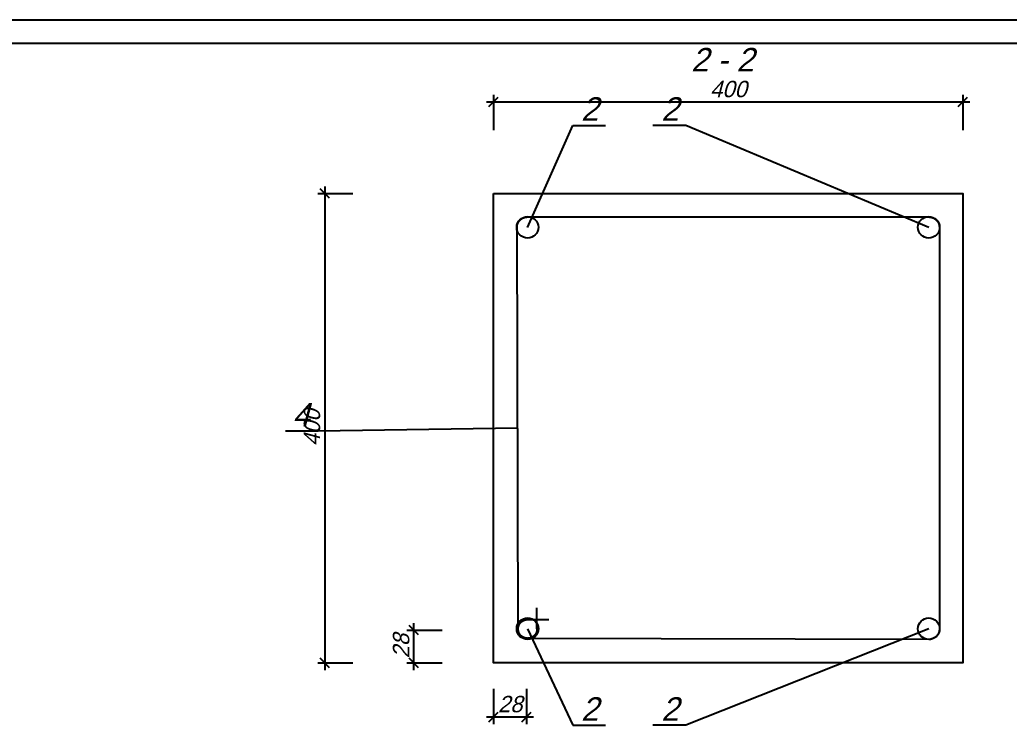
# Model space of a CAD drawing. Extents: x -483223 to 550073, y -164053 to -64662.
# Drawn here: x 403122 to 424207, y -79827 to -64802 of the extents above; entities that cross this region are included whole.
import ezdxf

# ---------------------------------------------------------------- set-up
doc = ezdxf.new("R2010")
doc.units = 0
doc.header["$MEASUREMENT"] = 0
doc.layers.get('0').update_dxf_attribs({"color": 40, "linetype": 'CONTINUOUS'})
for name, color, linetype in [('ARM', 3, 'CONTINUOUS'), ('OPAL', 4, 'CONTINUOUS'), ('RAZM', 6, 'CONTINUOUS'), ('TEXT', 5, 'CONTINUOUS'), ('VYNOS', 3, 'CONTINUOUS')]:
    doc.layers.add(name, color=color, linetype=linetype)
doc.styles.add('MONOMAKH', font='MONOMAKH', dxfattribs={"height": 3})

msp = doc.modelspace()

# ---------------------------------------------------------------- linework, layer by layer
at = {"color": 7}
for p, q in [((382072.6753, -64801.5622), (466072.6753, -64801.5622)), ((384072.6753, -65301.5622), (465572.6753, -65301.5622))]:
    msp.add_line(p, q, dxfattribs=at)
at = {"layer": 'ARM', "color": 1}
for p, q in [((413729.676, -69157.0676), (413730.9211, -69153.3444)), ((413730.9211, -69153.3444), (413732.2304, -69149.6457)), ((413732.2304, -69149.6457), (413733.6036, -69145.9714)), ((413733.6036, -69145.9714), (413735.041, -69142.3154)), ((413735.041, -69142.3154), (413736.5425, -69138.6899)), ((413736.5425, -69138.6899), (413738.108, -69135.0888)), ((413738.108, -69135.0888), (413739.7346, -69131.5183)), ((413739.7346, -69131.5183), (413741.4222, -69127.9782)), ((413741.4222, -69127.9782), (413743.174, -69124.4626)), ((413743.174, -69124.4626), (413744.9836, -69120.9836)), ((413744.9836, -69120.9836), (413746.8574, -69117.529)), ((413746.8574, -69117.529), (413748.7892, -69114.1171)), ((413748.7892, -69114.1171), (413750.7789, -69110.7297)), ((413750.7789, -69110.7297), (413752.8297, -69107.385)), ((413752.8297, -69107.385), (413754.9385, -69104.0768)), ((413754.9385, -69104.0768), (413757.1022, -69100.7993)), ((413757.1022, -69100.7993), (413759.3239, -69097.5644)), ((413759.3239, -69097.5644), (413761.6035, -69094.3723)), ((413761.6035, -69094.3723), (413763.9381, -69091.2106)), ((413763.9381, -69091.2106), (413766.3246, -69088.0978)), ((413766.3246, -69088.0978), (413768.766, -69085.0278)), ((413768.766, -69085.0278), (413771.2623, -69081.9943)), ((413771.2623, -69081.9943), (413773.8106, -69079.0097)), ((413773.8106, -69079.0097), (413776.4107, -69076.0739)), ((413776.4107, -69076.0739), (413779.0596, -69073.1747)), ((413779.0596, -69073.1747), (413781.7604, -69070.3305)), ((413781.7604, -69070.3305), (413784.5131, -69067.529)), ((413784.5131, -69067.529), (413787.3085, -69064.7763)), ((413787.3085, -69064.7763), (413790.1558, -69062.0725)), ((413790.1558, -69062.0725), (413793.0488, -69059.4174)), ((413793.0488, -69059.4174), (413795.9877, -69056.8173)), ((413795.9877, -69056.8173), (413798.9692, -69054.2661)), ((413798.9692, -69054.2661), (413801.9966, -69051.7697)), ((413801.9966, -69051.7697), (413805.0697, -69049.3222)), ((413805.0697, -69049.3222), (413808.1825, -69046.9357)), ((413808.1825, -69046.9357), (413811.335, -69044.5981)), ((413811.335, -69044.5981), (413814.5302, -69042.3154)), ((413814.5302, -69042.3154), (413817.762, -69040.0937)), ((413817.762, -69040.0937), (413821.0335, -69037.9269)), ((413821.0335, -69037.9269), (413824.3446, -69035.8151)), ((413824.3446, -69035.8151), (413827.6893, -69033.7582)), ((413827.6893, -69033.7582), (413831.0707, -69031.7685)), ((413831.0707, -69031.7685), (413834.4856, -69029.8337)), ((413834.4856, -69029.8337), (413837.9341, -69027.9599)), ((413837.9341, -69027.9599), (413841.4131, -69026.1411)), ((413841.4131, -69026.1411), (413844.9257, -69024.3893)), ((413844.9257, -69024.3893), (413848.4657, -69022.6987)), ((413848.4657, -69022.6987), (413852.0363, -69021.069)), ((413852.0363, -69021.069), (413855.6373, -69019.5004)), ((413855.6373, -69019.5004), (413859.2628, -69017.999)), ((413859.2628, -69017.999), (413862.9127, -69016.5585)), ((413862.9127, -69016.5585), (413866.587, -69015.1791)), ((413866.587, -69015.1791), (413870.2858, -69013.8669)), ((413870.2858, -69013.8669), (413874.0089, -69012.6218)), ((413874.0089, -69012.6218), (413877.7504, -69011.4377)), ((413877.7504, -69011.4377), (413881.5132, -69010.3207)), ((413881.5132, -69010.3207), (413885.2943, -69009.2709)), ((413885.2943, -69009.2709), (413889.0938, -69008.2822)), ((413889.0938, -69008.2822), (413892.9115, -69007.3666)), ((413892.9115, -69007.3666), (413896.7415, -69006.5122)), ((413896.7415, -69006.5122), (413900.5867, -69005.7248)), ((413900.5867, -69005.7248), (413904.4472, -69005.0107)), ((413904.4472, -69005.0107), (413908.3168, -69004.3576)), ((413908.3168, -69004.3576), (413912.1986, -69003.7778)), ((413912.1986, -69003.7778), (413916.0896, -69003.259)), ((413916.0896, -69003.259), (413919.9898, -69002.8134)), ((413919.9898, -69002.8134), (413923.896, -69002.435)), ((413923.896, -69002.435), (413927.8084, -69002.1237)), ((413927.8084, -69002.1237), (413931.7238, -69001.8796)), ((413931.7238, -69001.8796), (413935.6453, -69001.7087)), ((413935.6453, -69001.7087), (413939.5698, -69001.5988)), ((413939.5698, -69001.5988), (413943.4944, -69001.5622)), ((413943.4944, -69001.5622), (413943.6744, -69001.5622)), ((413943.6744, -69001.5622), (422493.6744, -69001.5622)), ((422493.6744, -69001.5622), (422497.599, -69001.5988)), ((422497.599, -69001.5988), (422501.5236, -69001.6965)), ((422501.5236, -69001.6965), (422505.4451, -69001.8674)), ((422505.4451, -69001.8674), (422509.3605, -69002.1115)), ((422509.3605, -69002.1115), (422513.2759, -69002.4167)), ((422513.2759, -69002.4167), (422517.1821, -69002.7951)), ((422517.1821, -69002.7951), (422521.0823, -69003.2407)), ((422521.0823, -69003.2407), (422524.9733, -69003.7473)), ((422524.9733, -69003.7473), (422528.8551, -69004.3271)), ((422528.8551, -69004.3271), (422532.7247, -69004.9802)), ((422532.7247, -69004.9802), (422536.5852, -69005.6943)), ((422536.5852, -69005.6943), (422540.4304, -69006.4755)), ((422540.4304, -69006.4755), (422544.2634, -69007.3239)), ((422544.2634, -69007.3239), (422548.0812, -69008.2394)), ((422548.0812, -69008.2394), (422551.8806, -69009.2221)), ((422551.8806, -69009.2221), (422555.6618, -69010.2719)), ((422555.6618, -69010.2719), (422559.4246, -69011.3828)), ((422559.4246, -69011.3828), (422563.1691, -69012.5607)), ((422563.1691, -69012.5607), (422566.8922, -69013.8059)), ((422566.8922, -69013.8059), (422570.5909, -69015.1181)), ((422570.5909, -69015.1181), (422574.2683, -69016.4914)), ((422574.2683, -69016.4914), (422577.9213, -69017.9318)), ((422577.9213, -69017.9318), (422581.5468, -69019.4333)), ((422581.5468, -69019.4333), (422585.1478, -69020.9958)), ((422585.1478, -69020.9958), (422588.7184, -69022.6193)), ((422588.7184, -69022.6193), (422592.2615, -69024.31)), ((422592.2615, -69024.31), (422595.7741, -69026.0617)), ((422595.7741, -69026.0617), (422599.2561, -69027.8745)), ((422599.2561, -69027.8745), (422602.7076, -69029.7482)), ((422602.7076, -69029.7482), (422606.1226, -69031.6769)), ((422606.1226, -69031.6769), (422609.5039, -69033.6667)), ((422609.5039, -69033.6667), (422612.8517, -69035.7175)), ((422612.8517, -69035.7175), (422616.1628, -69037.8232)), ((422616.1628, -69037.8232), (422619.4374, -69039.9899)), ((422619.4374, -69039.9899), (422622.6722, -69042.2116)), ((422622.6722, -69042.2116), (422625.8674, -69044.4943)), ((422625.8674, -69044.4943), (422629.023, -69046.8259)), ((422629.023, -69046.8259), (422632.1388, -69049.2123)), ((422632.1388, -69049.2123), (422635.2119, -69051.6538)), ((422635.2119, -69051.6538), (422638.2423, -69054.1501)), ((422638.2423, -69054.1501), (422641.2269, -69056.7014)), ((422641.2269, -69056.7014), (422644.1658, -69059.3015)), ((422644.1658, -69059.3015), (422647.0619, -69061.9504)), ((422647.0619, -69061.9504), (422649.9092, -69064.6481)), ((422649.9092, -69064.6481), (422652.7107, -69067.4008)), ((422652.7107, -69067.4008), (422655.4634, -69070.1962)), ((422655.4634, -69070.1962), (422658.1642, -69073.0466)), ((422658.1642, -69073.0466), (422660.8192, -69075.9396)), ((422660.8192, -69075.9396), (422663.4193, -69078.8754)), ((422663.4193, -69078.8754), (422665.9706, -69081.8601)), ((422665.9706, -69081.8601), (422668.47, -69084.8874)), ((422668.47, -69084.8874), (422670.9144, -69087.9575)), ((422670.9144, -69087.9575), (422673.304, -69091.0703)), ((422673.304, -69091.0703), (422675.6416, -69094.2258)), ((422675.6416, -69094.2258), (422677.9213, -69097.4179)), ((422677.9213, -69097.4179), (422680.146, -69100.6528)), ((422680.146, -69100.6528), (422682.3128, -69103.9243)), ((422682.3128, -69103.9243), (422684.4246, -69107.2324)), ((422684.4246, -69107.2324), (422686.4753, -69110.5771)), ((422686.4753, -69110.5771), (422688.4712, -69113.9584)), ((422688.4712, -69113.9584), (422690.406, -69117.3764)), ((422690.406, -69117.3764), (422692.2798, -69120.8249)), ((422692.2798, -69120.8249), (422694.0956, -69124.3039)), ((422694.0956, -69124.3039), (422695.8473, -69127.8134)), ((422695.8473, -69127.8134), (422697.538, -69131.3596)), ((422697.538, -69131.3596), (422699.1676, -69134.924)), ((422699.1676, -69134.924), (422700.7362, -69138.5251)), ((422700.7362, -69138.5251), (422702.2407, -69142.1506)), ((422702.2407, -69142.1506), (422703.6812, -69145.8005)), ((422703.6812, -69145.8005), (422705.0575, -69149.4748)), ((422705.0575, -69149.4748), (422706.3698, -69153.1735)), ((422706.3698, -69153.1735), (422707.6179, -69156.8967)), ((413718.6744, -69226.5622), (413718.708, -69222.6376)), ((413743.6744, -77776.5622), (413718.6744, -69226.5622)), ((413718.708, -69222.6376), (413718.8118, -69218.7131)), ((413718.8118, -69218.7131), (413718.9827, -69214.7946)), ((413718.9827, -69214.7946), (413719.2207, -69210.8762)), ((413719.2207, -69210.8762), (413719.5289, -69206.9638)), ((413719.5289, -69206.9638), (413719.9043, -69203.0576)), ((413719.9043, -69203.0576), (413720.3499, -69199.1574)), ((413720.3499, -69199.1574), (413720.8626, -69195.2634)), ((413720.8626, -69195.2634), (413721.4424, -69191.3815)), ((413721.4424, -69191.3815), (413722.0894, -69187.5119)), ((413722.0894, -69187.5119), (413722.8035, -69183.6545)), ((413722.8035, -69183.6545), (413723.5847, -69179.8093)), ((413723.5847, -69179.8093), (413724.4362, -69175.9763)), ((413724.4362, -69175.9763), (413725.3517, -69172.1555)), ((413725.3517, -69172.1555), (413726.3344, -69168.3591)), ((413726.3344, -69168.3591), (413727.3811, -69164.5749)), ((413727.3811, -69164.5749), (413728.495, -69160.809)), ((413728.495, -69160.809), (413729.676, -69157.0676)), ((422707.6179, -69156.8967), (422708.802, -69160.6381)), ((422708.802, -69160.6381), (422709.919, -69164.404)), ((422709.919, -69164.404), (422710.9688, -69168.1821)), ((422710.9688, -69168.1821), (422711.9545, -69171.9846)), ((422711.9545, -69171.9846), (422712.8731, -69175.7993)), ((422712.8731, -69175.7993), (422713.7245, -69179.6323)), ((422713.7245, -69179.6323), (422714.5118, -69183.4775)), ((422714.5118, -69183.4775), (422715.229, -69187.3349)), ((422715.229, -69187.3349), (422715.879, -69191.2045)), ((422715.879, -69191.2045), (422716.4619, -69195.0864)), ((422716.4619, -69195.0864), (422716.9777, -69198.9804)), ((422716.9777, -69198.9804), (422717.4232, -69202.8806)), ((422717.4232, -69202.8806), (422717.8047, -69206.7868)), ((422717.8047, -69206.7868), (422718.1129, -69210.6992)), ((422718.1129, -69210.6992), (422718.3571, -69214.6115)), ((422718.3571, -69214.6115), (422718.531, -69218.5361)), ((422718.531, -69218.5361), (422718.6378, -69222.4606)), ((422718.6378, -69222.4606), (422718.6744, -69226.3852)), ((422718.6744, -69226.3852), (422718.6744, -69226.5622)), ((422718.6744, -69226.5622), (422718.6744, -77776.5622)), ((414143.6744, -77776.5622), (414143.6744, -77326.5622)), ((413871.7384, -77589.9472), (413875.0038, -77588.7204)), ((413875.0038, -77588.7204), (413878.2905, -77587.5516)), ((413878.2905, -77587.5516), (413881.5986, -77586.4407)), ((413881.5986, -77586.4407), (413884.9251, -77585.3848)), ((413884.9251, -77585.3848), (413888.2667, -77584.39)), ((413888.2667, -77584.39), (413891.6298, -77583.4531)), ((413891.6298, -77583.4531), (413895.005, -77582.5742)), ((413895.005, -77582.5742), (413898.3955, -77581.7563)), ((413898.3955, -77581.7563), (413901.8013, -77580.9934)), ((413901.8013, -77580.9934), (413905.2192, -77580.2945)), ((413905.2192, -77580.2945), (413908.6494, -77579.6536)), ((413908.6494, -77579.6536), (413912.0888, -77579.0707)), ((413912.0888, -77579.0707), (413915.5372, -77578.5519)), ((413915.5372, -77578.5519), (413918.9979, -77578.0911)), ((413918.9979, -77578.0911), (413922.4617, -77577.6914)), ((413922.4617, -77577.6914), (413925.9346, -77577.3496)), ((413925.9346, -77577.3496), (413929.4136, -77577.0718)), ((413929.4136, -77577.0718), (413932.8956, -77576.8521)), ((413932.8956, -77576.8521), (413936.3807, -77576.6965)), ((413936.3807, -77576.6965), (413939.8659, -77576.5988)), ((413939.8659, -77576.5988), (413943.3571, -77576.5622)), ((413943.3571, -77576.5622), (413943.6744, -77576.5622)), ((413943.6744, -77576.5622), (414393.6744, -77576.5622)), ((413743.6744, -77776.7209), (413743.7019, -77773.2327)), ((413743.6744, -77776.8796), (413743.6744, -77776.5622)), ((413743.708, -77780.2091), (413743.6744, -77776.7209)), ((413743.7111, -77780.3708), (413743.6744, -77776.8796)), ((413743.7019, -77773.2327), (413743.7904, -77769.7446)), ((413743.8026, -77783.6972), (413743.708, -77780.2091)), ((413743.8087, -77783.8559), (413743.7111, -77780.3708)), ((413743.7904, -77769.7446), (413743.9399, -77766.2595)), ((413743.9552, -77787.1823), (413743.8026, -77783.6972)), ((413743.9644, -77787.341), (413743.8087, -77783.8559)), ((413743.9399, -77766.2595), (413744.1505, -77762.7744)), ((413744.1719, -77790.6644), (413743.9552, -77787.1823)), ((413744.1841, -77790.8261), (413743.9644, -77787.341)), ((413744.1505, -77762.7744), (413744.4221, -77759.2984)), ((413744.4496, -77794.1403), (413744.1719, -77790.6644)), ((413744.4618, -77794.3021), (413744.1841, -77790.8261)), ((413744.4221, -77759.2984), (413744.7517, -77755.8255)), ((413744.7853, -77797.6132), (413744.4496, -77794.1403)), ((413744.8036, -77797.775), (413744.4618, -77794.3021)), ((413744.7517, -77755.8255), (413745.1454, -77752.3587)), ((413745.182, -77801.08), (413744.7853, -77797.6132)), ((413745.2034, -77801.2387), (413744.8036, -77797.775)), ((413745.1454, -77752.3587), (413745.5971, -77748.9011)), ((413745.5971, -77748.9011), (413746.1097, -77745.4465)), ((413746.1097, -77745.4465), (413746.6835, -77742.0071)), ((413746.6835, -77742.0071), (413747.3152, -77738.5739)), ((413747.3152, -77738.5739), (413748.0079, -77735.1559)), ((413748.0079, -77735.1559), (413748.7587, -77731.7502)), ((413748.7587, -77731.7502), (413749.5704, -77728.3566)), ((413749.5704, -77728.3566), (413750.4402, -77724.9753)), ((413750.4402, -77724.9753), (413751.371, -77721.6153)), ((413751.371, -77721.6153), (413752.3597, -77718.2675)), ((413752.3597, -77718.2675), (413753.4034, -77714.9411)), ((413753.4034, -77714.9411), (413754.5082, -77711.6299)), ((413754.5082, -77711.6299), (413755.6709, -77708.3402)), ((413755.6709, -77708.3402), (413756.8886, -77705.0717)), ((413756.8886, -77705.0717), (413758.1642, -77701.8247)), ((413758.1642, -77701.8247), (413759.4948, -77698.602)), ((413759.4948, -77698.602), (413760.8833, -77695.3976)), ((413760.8833, -77695.3976), (413762.3268, -77692.2238)), ((413762.3268, -77692.2238), (413763.8252, -77689.0744)), ((413763.8252, -77689.0744), (413765.3785, -77685.9494)), ((413765.3785, -77685.9494), (413766.9868, -77682.8519)), ((413766.9868, -77682.8519), (413768.65, -77679.7849)), ((413768.65, -77679.7849), (413770.3621, -77676.7453)), ((413770.3621, -77676.7453), (413772.1321, -77673.7363)), ((413772.1321, -77673.7363), (413773.9509, -77670.7608)), ((413773.9509, -77670.7608), (413775.8217, -77667.8159)), ((413775.8217, -77667.8159), (413777.7443, -77664.9045)), ((413777.7443, -77664.9045), (413779.7188, -77662.0297)), ((413779.7188, -77662.0297), (413781.739, -77659.1855)), ((413781.739, -77659.1855), (413783.8112, -77656.3779)), ((413783.8112, -77656.3779), (413785.9321, -77653.6069)), ((413785.9321, -77653.6069), (413788.1019, -77650.8756)), ((413788.1019, -77650.8756), (413790.3175, -77648.1809)), ((413790.3175, -77648.1809), (413792.5819, -77645.5258)), ((413792.5819, -77645.5258), (413794.889, -77642.9105)), ((413794.889, -77642.9105), (413797.242, -77640.3348)), ((413797.242, -77640.3348), (413799.6406, -77637.8018)), ((413799.6406, -77637.8018), (413802.0851, -77635.3085)), ((413802.0851, -77635.3085), (413804.5692, -77632.861)), ((413804.5692, -77632.861), (413807.0961, -77630.4562)), ((413807.0961, -77630.4562), (413809.6657, -77628.0972)), ((413809.6657, -77628.0972), (413812.278, -77625.7809)), ((413812.278, -77625.7809), (413814.9269, -77623.5104)), ((413814.9269, -77623.5104), (413817.6155, -77621.2888)), ((413817.6155, -77621.2888), (413820.3438, -77619.1159)), ((413820.3438, -77619.1159), (413823.1086, -77616.9858)), ((413823.1086, -77616.9858), (413825.9102, -77614.9106)), ((413825.9102, -77614.9106), (413828.7483, -77612.8781)), ((413828.7483, -77612.8781), (413831.6231, -77610.9006)), ((413831.6231, -77610.9006), (413834.5283, -77608.9719)), ((413834.5283, -77608.9719), (413837.4672, -77607.092)), ((413837.4672, -77607.092), (413840.4396, -77605.267)), ((413840.4396, -77605.267), (413843.4456, -77603.4909)), ((413843.4456, -77603.4909), (413846.479, -77601.7697)), ((413846.479, -77601.7697), (413849.543, -77600.0974)), ((413849.543, -77600.0974), (413852.6344, -77598.483)), ((413852.6344, -77598.483), (413855.7564, -77596.9235)), ((413855.7564, -77596.9235), (413858.9027, -77595.416)), ((413858.9027, -77595.416), (413862.0735, -77593.9664)), ((413862.0735, -77593.9664), (413865.2717, -77592.5717)), ((413865.2717, -77592.5717), (413868.4944, -77591.2289)), ((413868.4944, -77591.2289), (413871.7384, -77589.9472)), ((414142.5789, -77797.4576), (414142.1852, -77800.9244)), ((414142.9146, -77793.9847), (414142.5789, -77797.4576)), ((414143.1892, -77790.5057), (414142.9146, -77793.9847)), ((414143.3998, -77787.0236), (414143.1892, -77790.5057)), ((414143.5524, -77783.5385), (414143.3998, -77787.0236)), ((414143.6439, -77780.0504), (414143.5524, -77783.5385)), ((414143.6744, -77776.5622), (414143.6439, -77780.0504)), ((422717.4446, -77800.0699), (422716.999, -77803.967)), ((422717.82, -77796.1606), (422717.4446, -77800.0699)), ((422718.1282, -77792.2482), (422717.82, -77796.1606)), ((422718.3662, -77788.3298), (422718.1282, -77792.2482)), ((422718.5371, -77784.4113), (422718.3662, -77788.3298)), ((422718.6409, -77780.4868), (422718.5371, -77784.4113)), ((422718.6744, -77776.5622), (422718.6409, -77780.4868)), ((413745.6398, -77804.5407), (413745.182, -77801.08)), ((413745.6642, -77804.6994), (413745.2034, -77801.2387)), ((413746.1586, -77807.9892), (413745.6398, -77804.5407)), ((413746.183, -77808.1479), (413745.6642, -77804.6994)), ((413746.7384, -77811.4316), (413746.1586, -77807.9892)), ((413746.7659, -77811.5903), (413746.183, -77808.1479)), ((413747.3762, -77814.8618), (413746.7384, -77811.4316)), ((413747.4067, -77815.0174), (413746.7659, -77811.5903)), ((413748.072, -77818.2797), (413747.3762, -77814.8618)), ((413748.1056, -77818.4354), (413747.4067, -77815.0174)), ((413748.8319, -77821.6855), (413748.072, -77818.2797)), ((413748.8685, -77821.8411), (413748.1056, -77818.4354)), ((413749.6467, -77825.076), (413748.8319, -77821.6855)), ((413749.6864, -77825.2316), (413748.8685, -77821.8411)), ((413750.5226, -77828.4543), (413749.6467, -77825.076)), ((413750.5653, -77828.6069), (413749.6864, -77825.2316)), ((413751.4595, -77831.8143), (413750.5226, -77828.4543)), ((413751.5022, -77831.9699), (413750.5653, -77828.6069)), ((413752.4513, -77835.159), (413751.4595, -77831.8143)), ((413752.4971, -77835.3146), (413751.5022, -77831.9699)), ((413753.5011, -77838.4854), (413752.4513, -77835.159)), ((413753.553, -77838.638), (413752.4971, -77835.3146)), ((413754.6119, -77841.7935), (413753.5011, -77838.4854)), ((413754.6638, -77841.9461), (413753.553, -77838.638)), ((413755.7777, -77845.0803), (413754.6119, -77841.7935)), ((413755.8326, -77845.2329), (413754.6638, -77841.9461)), ((413757.0015, -77848.3487), (413755.7777, -77845.0803)), ((413757.0595, -77848.4982), (413755.8326, -77845.2329)), ((413758.2832, -77851.5927), (413757.0015, -77848.3487)), ((413758.3412, -77851.7423), (413757.0595, -77848.4982)), ((413759.6199, -77854.8154), (413758.2832, -77851.5927)), ((413759.6809, -77854.9649), (413758.3412, -77851.7423)), ((413761.0115, -77858.0136), (413759.6199, -77854.8154)), ((413761.0786, -77858.1601), (413759.6809, -77854.9649)), ((413762.4611, -77861.1874), (413761.0115, -77858.0136)), ((413762.5282, -77861.3339), (413761.0786, -77858.1601)), ((413763.9656, -77864.3369), (413762.4611, -77861.1874)), ((413764.0358, -77864.4833), (413762.5282, -77861.3339)), ((413765.522, -77867.4588), (413763.9656, -77864.3369)), ((413765.5952, -77867.6022), (413764.0358, -77864.4833)), ((413767.1364, -77870.5502), (413765.522, -77867.4588)), ((413767.2127, -77870.6937), (413765.5952, -77867.6022)), ((413768.8026, -77873.6173), (413767.1364, -77870.5502)), ((413768.8789, -77873.7576), (413767.2127, -77870.6937)), ((413770.5208, -77876.6538), (413768.8026, -77873.6173)), ((413770.6032, -77876.7941), (413768.8789, -77873.7576)), ((413772.2938, -77879.6567), (413770.5208, -77876.6538)), ((413772.3762, -77879.7971), (413770.6032, -77876.7941)), ((413774.1188, -77882.6321), (413772.2938, -77879.6567)), ((413774.2042, -77882.7695), (413772.3762, -77879.7971)), ((413775.9956, -77885.574), (413774.1188, -77882.6321)), ((413776.0811, -77885.7083), (413774.2042, -77882.7695)), ((413777.9213, -77888.4824), (413775.9956, -77885.574)), ((413778.0128, -77888.6166), (413776.0811, -77885.7083)), ((413779.8988, -77891.3571), (413777.9213, -77888.4824)), ((413779.9904, -77891.4883), (413778.0128, -77888.6166)), ((413781.9252, -77894.1953), (413779.8988, -77891.3571)), ((413782.0198, -77894.3234), (413779.9904, -77891.4883)), ((413784.0034, -77896.9998), (413781.9252, -77894.1953)), ((413784.1011, -77897.1249), (413782.0198, -77894.3234)), ((413786.1274, -77899.7678), (413784.0034, -77896.9998)), ((413786.2282, -77899.8929), (413784.1011, -77897.1249)), ((413788.3003, -77902.496), (413786.1274, -77899.7678)), ((413788.401, -77902.6181), (413786.2282, -77899.8929)), ((413790.522, -77905.1877), (413788.3003, -77902.496)), ((413790.6257, -77905.3098), (413788.401, -77902.6181)), ((413792.7894, -77907.8366), (413790.522, -77905.1877)), ((413792.8932, -77907.9587), (413790.6257, -77905.3098)), ((413795.1027, -77910.4489), (413792.7894, -77907.8366)), ((413795.2095, -77910.571), (413792.8932, -77907.9587)), ((413797.4586, -77913.0216), (413795.1027, -77910.4489)), ((413797.5685, -77913.1406), (413795.2095, -77910.571)), ((413799.8634, -77915.5515), (413797.4586, -77913.0216)), ((413799.9733, -77915.6674), (413797.5685, -77913.1406)), ((413802.3079, -77918.0386), (413799.8634, -77915.5515)), ((413802.4208, -77918.1516), (413799.9733, -77915.6674)), ((413804.7981, -77920.4831), (413802.3079, -77918.0386)), ((413804.9141, -77920.593), (413802.4208, -77918.1516)), ((413807.328, -77922.8818), (413804.7981, -77920.4831)), ((413807.447, -77922.9916), (413804.9141, -77920.593)), ((413809.9037, -77925.2408), (413807.328, -77922.8818)), ((413810.0227, -77925.3476), (413807.447, -77922.9916)), ((413812.516, -77927.551), (413809.9037, -77925.2408)), ((413812.6381, -77927.6547), (413810.0227, -77925.3476)), ((413815.171, -77929.8154), (413812.516, -77927.551)), ((413815.2931, -77929.9191), (413812.6381, -77927.6547)), ((413817.8627, -77932.034), (413815.171, -77929.8154)), ((413817.9878, -77932.1347), (413815.2931, -77929.9191)), ((413820.594, -77934.2038), (413817.8627, -77932.034)), ((413820.7191, -77934.3015), (413817.9878, -77932.1347)), ((413823.3619, -77936.3278), (413820.594, -77934.2038)), ((413823.4901, -77936.4255), (413820.7191, -77934.3015)), ((413826.1665, -77938.403), (413823.3619, -77936.3278)), ((413826.2977, -77938.4946), (413823.4901, -77936.4255)), ((413829.0077, -77940.4294), (413826.1665, -77938.403)), ((413829.1389, -77940.5209), (413826.2977, -77938.4946)), ((413831.8855, -77942.4008), (413829.0077, -77940.4294)), ((413832.0167, -77942.4924), (413829.1389, -77940.5209)), ((413834.7938, -77944.3295), (413831.8855, -77942.4008)), ((413834.9281, -77944.415), (413832.0167, -77942.4924)), ((413837.7388, -77946.2033), (413834.7938, -77944.3295)), ((413837.8731, -77946.2857), (413834.9281, -77944.415)), ((413840.7142, -77948.0222), (413837.7388, -77946.2033)), ((413840.8516, -77948.1076), (413837.8731, -77946.2857)), ((413843.7202, -77949.7922), (413840.7142, -77948.0222)), ((413843.8576, -77949.8715), (413840.8516, -77948.1076)), ((413846.7567, -77951.5103), (413843.7202, -77949.7922)), ((413846.8971, -77951.5866), (413843.8576, -77949.8715)), ((413849.8237, -77953.1735), (413846.7567, -77951.5103)), ((413849.9641, -77953.2498), (413846.8971, -77951.5866)), ((413852.9182, -77954.7849), (413849.8237, -77953.1735)), ((413853.0617, -77954.8581), (413849.9641, -77953.2498)), ((413856.0402, -77956.3413), (413852.9182, -77954.7849)), ((413856.1836, -77956.4114), (413853.0617, -77954.8581)), ((413859.1896, -77957.8427), (413856.0402, -77956.3413)), ((413859.3361, -77957.9099), (413856.1836, -77956.4114)), ((413862.3665, -77959.2893), (413859.1896, -77957.8427)), ((413862.5099, -77959.3533), (413859.3361, -77957.9099)), ((413865.5647, -77960.6809), (413862.3665, -77959.2893)), ((413865.7112, -77960.7419), (413862.5099, -77959.3533)), ((413868.7874, -77962.0114), (413865.5647, -77960.6809)), ((413868.9369, -77962.0725), (413865.7112, -77960.7419)), ((413872.0344, -77963.2932), (413868.7874, -77962.0114)), ((413872.184, -77963.3481), (413868.9369, -77962.0725)), ((413875.3029, -77964.5139), (413872.0344, -77963.2932)), ((413875.4524, -77964.5688), (413872.184, -77963.3481)), ((413878.5927, -77965.6766), (413875.3029, -77964.5139)), ((413878.7422, -77965.7285), (413875.4524, -77964.5688)), ((413881.9008, -77966.7844), (413878.5927, -77965.6766)), ((413882.0534, -77966.8332), (413878.7422, -77965.7285)), ((413885.2272, -77967.8311), (413881.9008, -77966.7844)), ((413885.3798, -77967.8769), (413882.0534, -77966.8332)), ((413888.575, -77968.8229), (413885.2272, -77967.8311)), ((413888.7275, -77968.8657), (413885.3798, -77967.8769)), ((413891.9349, -77969.7537), (413888.575, -77968.8229)), ((413892.0906, -77969.7934), (413888.7275, -77968.8657)), ((413895.3132, -77970.6265), (413891.9349, -77969.7537)), ((413895.4689, -77970.6662), (413892.0906, -77969.7934)), ((413898.7068, -77971.4414), (413895.3132, -77970.6265)), ((413898.8624, -77971.478), (413895.4689, -77970.6662)), ((413902.1126, -77972.1982), (413898.7068, -77971.4414)), ((413902.2682, -77972.2287), (413898.8624, -77971.478)), ((413905.5305, -77972.8909), (413902.1126, -77972.1982)), ((413905.6892, -77972.9215), (413902.2682, -77972.2287)), ((413908.9607, -77973.5288), (413905.5305, -77972.8909)), ((413909.1194, -77973.5532), (413905.6892, -77972.9215)), ((413912.4031, -77974.1025), (413908.9607, -77973.5288)), ((413912.5618, -77974.1269), (413909.1194, -77973.5532)), ((413915.8546, -77974.6182), (413912.4031, -77974.1025)), ((413916.0103, -77974.6396), (413912.5618, -77974.1269)), ((413919.3123, -77975.0729), (413915.8546, -77974.6182)), ((413919.471, -77975.0913), (413916.0103, -77974.6396)), ((413922.7791, -77975.4697), (413919.3123, -77975.0729)), ((413922.9378, -77975.4849), (413919.471, -77975.0913)), ((413926.252, -77975.8023), (413922.7791, -77975.4697)), ((413926.4107, -77975.8176), (413922.9378, -77975.4849)), ((413929.731, -77976.0739), (413926.252, -77975.8023)), ((413929.8897, -77976.0861), (413926.4107, -77975.8176)), ((413933.213, -77976.2875), (413929.731, -77976.0739)), ((413933.3717, -77976.2967), (413929.8897, -77976.0861)), ((413936.6981, -77976.4401), (413933.213, -77976.2875)), ((413936.8568, -77976.4462), (413933.3717, -77976.2967)), ((413940.1863, -77976.5317), (413936.6981, -77976.4401)), ((413940.345, -77976.5347), (413936.8568, -77976.4462)), ((413943.6744, -77976.5622), (413940.1863, -77976.5317)), ((413943.8331, -77976.5622), (413940.345, -77976.5347)), ((422493.6744, -78001.5622), (413943.6744, -77976.5622)), ((413947.3213, -77976.5286), (413943.8331, -77976.5622)), ((413950.8095, -77976.434), (413947.3213, -77976.5286)), ((413954.2946, -77976.2814), (413950.8095, -77976.434)), ((413957.7766, -77976.0648), (413954.2946, -77976.2814)), ((413961.2556, -77975.7871), (413957.7766, -77976.0648)), ((413964.7285, -77975.4514), (413961.2556, -77975.7871)), ((413968.1953, -77975.0546), (413964.7285, -77975.4514)), ((413971.653, -77974.5969), (413968.1953, -77975.0546)), ((413975.1014, -77974.0781), (413971.653, -77974.5969)), ((413978.5438, -77973.4982), (413975.1014, -77974.0781)), ((413981.974, -77972.8604), (413978.5438, -77973.4982)), ((413985.392, -77972.1616), (413981.974, -77972.8604)), ((413988.7977, -77971.4047), (413985.392, -77972.1616)), ((413992.1882, -77970.5869), (413988.7977, -77971.4047)), ((413995.5665, -77969.7141), (413992.1882, -77970.5869)), ((413998.9265, -77968.7802), (413995.5665, -77969.7141)), ((414002.2712, -77967.7853), (413998.9265, -77968.7802)), ((414005.5977, -77966.7355), (414002.2712, -77967.7853)), ((414008.9058, -77965.6247), (414005.5977, -77966.7355)), ((414012.1956, -77964.4589), (414008.9058, -77965.6247)), ((414015.4609, -77963.2352), (414012.1956, -77964.4589)), ((414018.708, -77961.9534), (414015.4609, -77963.2352)), ((414021.9307, -77960.6168), (414018.708, -77961.9534)), ((414025.1289, -77959.2221), (414021.9307, -77960.6168)), ((414028.3027, -77957.7756), (414025.1289, -77959.2221)), ((414031.4491, -77956.2711), (414028.3027, -77957.7756)), ((414034.5711, -77954.7116), (414031.4491, -77956.2711)), ((414037.6655, -77953.1003), (414034.5711, -77954.7116)), ((414040.7295, -77951.434), (414037.6655, -77953.1003)), ((414043.766, -77949.7128), (414040.7295, -77951.434)), ((414046.772, -77947.9428), (414043.766, -77949.7128)), ((414049.7444, -77946.1179), (414046.772, -77947.9428)), ((414052.6863, -77944.241), (414049.7444, -77946.1179)), ((414055.5946, -77942.3154), (414052.6863, -77944.241)), ((414058.4694, -77940.3378), (414055.5946, -77942.3154)), ((414061.3075, -77938.3115), (414058.4694, -77940.3378)), ((414064.1121, -77936.2332), (414061.3075, -77938.3115)), ((414066.88, -77934.1061), (414064.1121, -77936.2332)), ((414069.6083, -77931.9333), (414066.88, -77934.1061)), ((414072.2999, -77929.7147), (414069.6083, -77931.9333)), ((414074.9519, -77927.4472), (414072.2999, -77929.7147)), ((414077.5642, -77925.134), (414074.9519, -77927.4472)), ((414080.1338, -77922.778), (414077.5642, -77925.134)), ((414082.6637, -77920.3732), (414080.1338, -77922.778)), ((414085.1509, -77917.9257), (414082.6637, -77920.3732)), ((414087.5953, -77915.4385), (414085.1509, -77917.9257)), ((414089.9971, -77912.9056), (414087.5953, -77915.4385)), ((414092.353, -77910.333), (414089.9971, -77912.9056)), ((414094.6632, -77907.7206), (414092.353, -77910.333)), ((414096.9276, -77905.0656), (414094.6632, -77907.7206)), ((414099.1462, -77902.374), (414096.9276, -77905.0656)), ((414101.3191, -77899.6396), (414099.1462, -77902.374)), ((414103.4401, -77896.8747), (414101.3191, -77899.6396)), ((414105.5153, -77894.0671), (414103.4401, -77896.8747)), ((414107.5416, -77891.2289), (414105.5153, -77894.0671)), ((414109.5161, -77888.3511), (414107.5416, -77891.2289)), ((414111.4418, -77885.4428), (414109.5161, -77888.3511)), ((414113.3156, -77882.4979), (414111.4418, -77885.4428)), ((414115.1375, -77879.5224), (414113.3156, -77882.4979)), ((414116.9075, -77876.5164), (414115.1375, -77879.5224)), ((414118.6226, -77873.4799), (414116.9075, -77876.5164)), ((414120.2858, -77870.4129), (414118.6226, -77873.4799)), ((414121.8971, -77867.3184), (414120.2858, -77870.4129)), ((414123.4535, -77864.1965), (414121.8971, -77867.3184)), ((414124.955, -77861.0471), (414123.4535, -77864.1965)), ((414126.4015, -77857.8702), (414124.955, -77861.0471)), ((414127.79, -77854.6689), (414126.4015, -77857.8702)), ((414129.1267, -77851.4462), (414127.79, -77854.6689)), ((414130.4054, -77848.1992), (414129.1267, -77851.4462)), ((414131.6261, -77844.9338), (414130.4054, -77848.1992)), ((414132.7888, -77841.644), (414131.6261, -77844.9338)), ((414133.8966, -77838.3359), (414132.7888, -77841.644)), ((414134.9434, -77835.0095), (414133.8966, -77838.3359)), ((414135.9352, -77831.6647), (414134.9434, -77835.0095)), ((414136.866, -77828.3017), (414135.9352, -77831.6647)), ((414137.7388, -77824.9204), (414136.866, -77828.3017)), ((414138.5536, -77821.5299), (414137.7388, -77824.9204)), ((414139.3074, -77818.1241), (414138.5536, -77821.5299)), ((414140.0032, -77814.7031), (414139.3074, -77818.1241)), ((414140.6379, -77811.2729), (414140.0032, -77814.7031)), ((414141.2147, -77807.8336), (414140.6379, -77811.2729)), ((414141.7305, -77804.382), (414141.2147, -77807.8336)), ((414142.1852, -77800.9244), (414141.7305, -77804.382)), ((422493.8545, -78001.5622), (422493.6744, -78001.5622)), ((422497.7791, -78001.5256), (422493.8545, -78001.5622)), ((422501.7006, -78001.4188), (422497.7791, -78001.5256)), ((422505.6221, -78001.2448), (422501.7006, -78001.4188)), ((422509.5405, -78001.0007), (422505.6221, -78001.2448)), ((422513.4529, -78000.6894), (422509.5405, -78001.0007)), ((422517.3591, -78000.311), (422513.4529, -78000.6894)), ((422521.2593, -77999.8654), (422517.3591, -78000.311)), ((422525.1503, -77999.3497), (422521.2593, -77999.8654)), ((422529.0321, -77998.7668), (422525.1503, -77999.3497)), ((422532.9017, -77998.1168), (422529.0321, -77998.7668)), ((422536.7622, -77997.3996), (422532.9017, -77998.1168)), ((422540.6074, -77996.6122), (422536.7622, -77997.3996)), ((422544.4374, -77995.7608), (422540.6074, -77996.6122)), ((422548.2551, -77994.8422), (422544.4374, -77995.7608)), ((422552.0515, -77993.8565), (422548.2551, -77994.8422)), ((422555.8357, -77992.8037), (422552.0515, -77993.8565)), ((422559.5985, -77991.6867), (422555.8357, -77992.8037)), ((422563.34, -77990.5057), (422559.5985, -77991.6867)), ((422567.0601, -77989.2575), (422563.34, -77990.5057)), ((422570.7588, -77987.9453), (422567.0601, -77989.2575)), ((422574.4362, -77986.5689), (422570.7588, -77987.9453)), ((422578.0861, -77985.1285), (422574.4362, -77986.5689)), ((422581.7116, -77983.624), (422578.0861, -77985.1285)), ((422585.3096, -77982.0554), (422581.7116, -77983.624)), ((422588.8801, -77980.4257), (422585.3096, -77982.0554)), ((422592.4232, -77978.7351), (422588.8801, -77980.4257)), ((422595.9327, -77976.9833), (422592.4232, -77978.7351)), ((422599.4148, -77975.1675), (422595.9327, -77976.9833)), ((422602.8633, -77973.2907), (422599.4148, -77975.1675)), ((422606.2782, -77971.359), (422602.8633, -77973.2907)), ((422609.6596, -77969.3662), (422606.2782, -77971.359)), ((422613.0043, -77967.3123), (422609.6596, -77969.3662)), ((422616.3124, -77965.2005), (422613.0043, -77967.3123)), ((422619.5839, -77963.0338), (422616.3124, -77965.2005)), ((422622.8187, -77960.809), (422619.5839, -77963.0338)), ((422626.0139, -77958.5263), (422622.8187, -77960.809)), ((422629.1664, -77956.1917), (422626.0139, -77958.5263)), ((422632.2792, -77953.8022), (422629.1664, -77956.1917)), ((422635.3493, -77951.3547), (422632.2792, -77953.8022)), ((422638.3766, -77948.8583), (422635.3493, -77951.3547)), ((422641.3612, -77946.3071), (422638.3766, -77948.8583)), ((422644.3001, -77943.707), (422641.3612, -77946.3071)), ((422647.1931, -77941.0519), (422644.3001, -77943.707)), ((422650.0374, -77938.3481), (422647.1931, -77941.0519)), ((422652.8358, -77935.5985), (422650.0374, -77938.3481)), ((422655.5855, -77932.7969), (422652.8358, -77935.5985)), ((422658.2863, -77929.9497), (422655.5855, -77932.7969)), ((422660.9382, -77927.0566), (422658.2863, -77929.9497)), ((422663.5383, -77924.1147), (422660.9382, -77927.0566)), ((422666.0866, -77921.1301), (422663.5383, -77924.1147)), ((422668.5798, -77918.0997), (422666.0866, -77921.1301)), ((422671.0243, -77915.0266), (422668.5798, -77918.0997)), ((422673.4108, -77911.9138), (422671.0243, -77915.0266)), ((422675.7454, -77908.7552), (422673.4108, -77911.9138)), ((422678.025, -77905.56), (422675.7454, -77908.7552)), ((422680.2467, -77902.3251), (422678.025, -77905.56)), ((422682.4104, -77899.0506), (422680.2467, -77902.3251)), ((422684.5192, -77895.7394), (422682.4104, -77899.0506)), ((422686.57, -77892.3947), (422684.5192, -77895.7394)), ((422688.5597, -77889.0103), (422686.57, -77892.3947)), ((422690.4915, -77885.5954), (422688.5597, -77889.0103)), ((422692.3652, -77882.1439), (422690.4915, -77885.5954)), ((422694.1749, -77878.6618), (422692.3652, -77882.1439)), ((422695.9266, -77875.1492), (422694.1749, -77878.6618)), ((422697.6143, -77871.6061), (422695.9266, -77875.1492)), ((422699.2409, -77868.0356), (422697.6143, -77871.6061)), ((422700.8064, -77864.4345), (422699.2409, -77868.0356)), ((422702.3079, -77860.809), (422700.8064, -77864.4345)), ((422703.7452, -77857.1561), (422702.3079, -77860.809)), ((422705.1185, -77853.4787), (422703.7452, -77857.1561)), ((422706.4277, -77849.78), (422705.1185, -77853.4787)), ((422707.6729, -77846.0568), (422706.4277, -77849.78)), ((422708.8539, -77842.3154), (422707.6729, -77846.0568)), ((422709.9678, -77838.5495), (422708.8539, -77842.3154)), ((422711.0145, -77834.7684), (422709.9678, -77838.5495)), ((422711.9972, -77830.9689), (422711.0145, -77834.7684)), ((422712.9127, -77827.1512), (422711.9972, -77830.9689)), ((422713.7642, -77823.3212), (422712.9127, -77827.1512)), ((422714.5454, -77819.473), (422713.7642, -77823.3212)), ((422715.2595, -77815.6125), (422714.5454, -77819.473)), ((422715.9065, -77811.7429), (422715.2595, -77815.6125)), ((422716.4863, -77807.861), (422715.9065, -77811.7429)), ((422716.999, -77803.967), (422716.4863, -77807.861))]:
    msp.add_line(p, q, dxfattribs=at)
for centre in [(413942.6753, -69221.5622), (422492.6753, -69221.5622), (413942.6753, -77771.5622), (422492.6753, -77771.5622)]:
    msp.add_circle(centre, 230, dxfattribs=at)
at = {"layer": 'OPAL', "color": 74}
msp.add_lwpolyline([(413218.6744, -68501.5622), (423218.6744, -68501.5622), (423218.6744, -78501.5622), (413218.6744, -78501.5622), (413218.6744, -68501.5622)], dxfattribs=at)
at = {"layer": 'RAZM', "color": 7}
for p, q in [((413218.6744, -66401.5622), (413218.6744, -67151.5622)), ((423218.6744, -66401.5622), (423218.6744, -67151.5622)), ((413068.6744, -66551.5622), (423368.6744, -66551.5622)), ((413118.6744, -66651.5622), (413318.6744, -66451.5622)), ((423118.6744, -66651.5622), (423318.6744, -66451.5622)), ((409472.6753, -68501.5622), (410222.6753, -68501.5622)), ((409722.6753, -68601.5622), (409522.6753, -68401.5622)), ((409622.6753, -68351.5622), (409622.6753, -78651.5622)), ((411620.6733, -77901.5622), (411420.6733, -77701.5622)), ((411520.6733, -78651.5622), (411520.6733, -77651.5622)), ((411370.6733, -77801.5622), (412120.6733, -77801.5622)), ((409722.6753, -78601.5622), (409522.6753, -78401.5622)), ((411620.6733, -78601.5622), (411420.6733, -78401.5622)), ((409472.6753, -78501.5622), (410222.6753, -78501.5622)), ((411370.6733, -78501.5622), (412120.6733, -78501.5622)), ((413218.6744, -79051.5622), (413218.6744, -79801.5622)), ((413918.6744, -79051.5622), (413918.6744, -79801.5622)), ((413068.6744, -79651.5622), (414068.6744, -79651.5622)), ((413118.6744, -79751.5622), (413318.6744, -79551.5622)), ((413818.6744, -79751.5622), (414018.6744, -79551.5622))]:
    msp.add_line(p, q, dxfattribs=at)
at = {"layer": 'VYNOS', "color": 7}
for p, q in [((413943.6744, -69226.5622), (414905.4207, -67055.7797)), ((414905.4207, -67055.7797), (415605.4207, -67055.7797)), ((417315.0612, -67055.7797), (416615.0612, -67055.7797)), ((422493.6744, -69226.5622), (417315.0612, -67055.7797)), ((409483.7349, -73561.8039), (408783.7349, -73561.8039)), ((413731.1744, -73501.5622), (409483.7349, -73561.8039)), ((413943.6744, -77776.5622), (414905.4207, -79826.8613)), ((422493.6744, -77776.5622), (417315.0612, -79826.8613)), ((414905.4207, -79826.8613), (415605.4207, -79826.8613)), ((417315.0612, -79826.8613), (416615.0612, -79826.8613))]:
    msp.add_line(p, q, dxfattribs=at)

# ---------------------------------------------------------------- texts
at = {"layer": 'RAZM', "color": 7, "style": 'MONOMAKH', "oblique": 15}
for s, p in [('400', (417832.6753, -66451.5622)), ('28', (413312.6753, -79551.5622))]:
    msp.add_text(s, height=350, dxfattribs=at).set_placement(p)
for s, p in [('400', (409522.6753, -73881.5622)), ('28', (411422.6753, -78401.5622))]:
    msp.add_text(s, height=350, rotation=90, dxfattribs=at).set_placement(p)
at = {"layer": 'TEXT', "color": 1, "style": 'MONOMAKH', "oblique": 15}
msp.add_text(' 2 - 2', height=500, dxfattribs=at).set_placement((417242.6753, -65901.5622))
at = {"layer": 'VYNOS', "color": 7, "style": 'MONOMAKH', "oblique": 15}
for s, p in [('2', (415082.6753, -66951.5622)), ('2', (416792.6753, -66951.5622)), ('4', (408932.6753, -73461.5622)), ('2', (415082.6753, -79731.5622)), ('2', (416792.6753, -79731.5622))]:
    msp.add_text(s, height=500, dxfattribs=at).set_placement(p)

doc.saveas('drawing.dxf')
